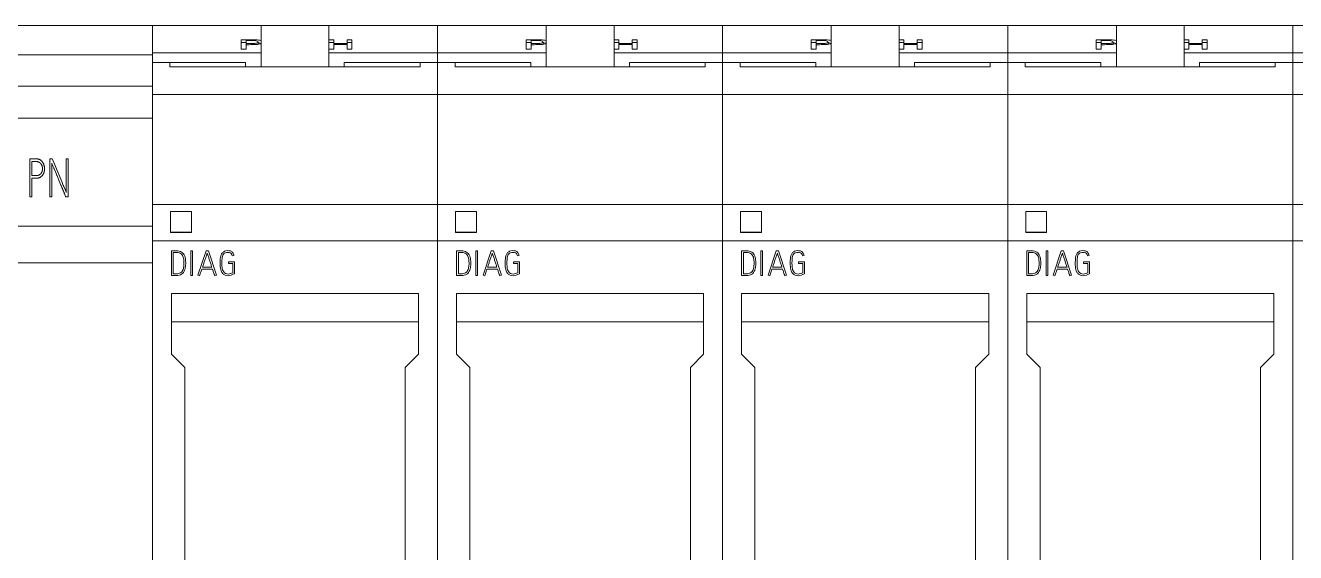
# Model space of a CAD drawing. Header units: millimetres. Extents: x 42356 to 50646, y 31507 to 39566.
# Drawn here: x 47646.3 to 47713.2, y 38463.1 to 38490.8 of the extents above; entities that cross this region are included whole.
import ezdxf

# ---------------------------------------------------------------- set-up
doc = ezdxf.new("R2010")
doc.units = ezdxf.units.MM
doc.set_wipeout_variables(frame=1)
doc.layers.add('000-PI-Oprema', color=30, linetype='Continuous', lineweight=5)

# ---------------------------------------------------------------- blocks, each defined once
blk = doc.blocks.new('PLC_CARD')
at = {"layer": '000-PI-Oprema'}
for p, q in [((0, 54.777), (0, 56.214)), ((15, 56.214), (0, 56.214)), ((15, 54.777), (15, 56.214)), ((4.663, 54.969), (4.663, 55.462)), ((4.917, 54.969), (4.663, 54.969)), ((4.917, 55.413), (4.917, 55.255)), ((4.917, 55.255), (4.917, 55.2)), ((4.917, 55.2), (4.917, 54.969)), ((5.552, 55.218), (5.552, 55.335)), ((6.129, 55.299), (6.129, 55.392)), ((6.129, 55.16), (6.129, 55.225)), ((7.133, 55.462), (7.133, 55.32)), ((7.133, 55.462), (7.388, 55.462)), ((7.388, 55.32), (7.133, 55.32)), ((7.133, 54.984), (7.133, 55.151)), ((7.388, 55.231), (7.388, 55.16)), ((7.722, 55.128), (7.722, 55.118)), ((7.722, 55.128), (7.977, 55.128)), ((7.977, 55.121), (7.977, 55.12)), ((7.977, 55.112), (7.977, 54.976)), ((8.029, 55.356), (8.029, 55.243)), ((8.644, 55.339), (8.644, 55.342)), ((8.909, 55.339), (8.644, 55.339)), ((8.644, 55.155), (8.644, 55.151)), ((8.663, 54.978), (8.663, 55.1)), ((9.28, 54.969), (9.28, 55.462)), ((9.28, 55.462), (9.534, 55.462)), ((9.534, 55.32), (9.28, 55.32)), ((9.534, 54.969), (9.28, 54.969)), ((9.534, 55.462), (9.534, 55.263)), ((9.534, 55.263), (9.534, 55.209)), ((9.534, 55.263), (10.24, 55.263)), ((9.534, 55.209), (9.534, 54.969)), ((10.24, 55.209), (9.534, 55.209)), ((10.24, 55.263), (10.24, 55.462)), ((10.24, 55.462), (10.494, 55.462)), ((10.494, 55.32), (10.24, 55.32)), ((10.24, 55.263), (10.24, 55.209)), ((10.24, 54.969), (10.24, 55.209)), ((10.494, 54.969), (10.24, 54.969)), ((10.494, 55.462), (10.494, 54.969)), ((0, 53.076), (0, 54.777)), ((15, 54.777), (0, 54.777)), ((15, 53.076), (15, 54.777)), ((0, 53.076), (0, 49.477)), ((0, 53.076), (15, 53.076)), ((15, 53.076), (15, 49.477)), ((1.4, 49.477), (1.4, 51.453)), ((1.4, 51.453), (13.65, 51.453)), ((1.4, 51.326), (13.65, 51.326)), ((5.4, 51.413), (5.4, 51.437)), ((5.4, 51.437), (9.6, 51.437)), ((9.6, 51.413), (5.4, 51.413)), ((9.6, 51.437), (9.6, 51.413)), ((13.65, 49.477), (13.65, 51.453)), ((2.2, 50.455), (1.85, 50.455)), ((10.05, 50.476), (4, 50.476)), ((13.15, 50.463), (11.85, 50.463)), ((0, 46.276), (0, 49.477)), ((0, 49.477), (1.4, 49.477)), ((1.4, 46.276), (1.4, 49.477)), ((2.678, 46.776), (2.678, 49.976)), ((3.5, 49.976), (3.5, 49.501)), ((10.55, 49.501), (10.55, 49.976)), ((11.363, 49.976), (11.363, 46.776)), ((13.637, 46.776), (13.637, 49.976)), ((13.65, 46.276), (13.65, 49.477)), ((13.65, 49.477), (15, 49.477)), ((15, 46.276), (15, 49.477)), ((4, 49.001), (10.05, 49.001)), ((3.5, 48.351), (10.55, 48.351)), ((3.5, 31.801), (3.5, 48.351)), ((10.55, 48.351), (10.55, 31.801)), ((6.95, 46.726), (6.95, 47.076)), ((6.95, 47.076), (8.95, 47.076)), ((8.95, 47.076), (8.95, 33.076)), ((0, 46.276), (0, 29.126)), ((0, 46.276), (1.4, 46.276)), ((1.85, 46.298), (2.2, 46.298)), ((4.95, 33.426), (4.95, 46.726)), ((4.95, 46.726), (6.95, 46.726)), ((6.075, 45.851), (6.075, 46.301)), ((6.075, 46.301), (6.475, 46.301)), ((6.475, 46.301), (6.475, 45.851)), ((7.575, 45.851), (7.575, 46.301)), ((7.575, 46.301), (7.975, 46.301)), ((7.975, 46.301), (7.975, 45.851)), ((11.85, 46.289), (13.15, 46.289)), ((13.65, 46.276), (15, 46.276)), ((15, 46.276), (15, 29.126)), ((2.2, 45.476), (1.5, 45.476)), ((6.475, 45.851), (6.075, 45.851)), ((7.975, 45.851), (7.575, 45.851)), ((13, 45.476), (11.85, 45.476)), ((1, 44.976), (1, 38.676)), ((2.7, 38.676), (2.7, 44.976)), ((6.075, 44.851), (6.075, 45.301)), ((6.075, 45.301), (6.475, 45.301)), ((6.475, 44.851), (6.075, 44.851)), ((6.475, 45.301), (6.475, 44.851)), ((7.575, 45.301), (7.975, 45.301)), ((7.575, 44.851), (7.575, 45.301)), ((7.975, 44.851), (7.575, 44.851)), ((7.975, 45.301), (7.975, 44.851)), ((11.35, 44.976), (11.35, 38.676)), ((13.5, 38.676), (13.5, 44.976)), ((6.075, 43.851), (6.075, 44.301)), ((6.075, 44.301), (6.475, 44.301)), ((6.475, 44.301), (6.475, 43.851)), ((7.575, 44.301), (7.975, 44.301)), ((7.575, 43.851), (7.575, 44.301)), ((7.975, 44.301), (7.975, 43.851)), ((6.475, 43.851), (6.075, 43.851)), ((7.975, 43.851), (7.575, 43.851)), ((6.075, 42.851), (6.075, 43.301)), ((6.075, 43.301), (6.475, 43.301)), ((6.475, 42.851), (6.075, 42.851)), ((6.475, 43.301), (6.475, 42.851)), ((7.575, 43.301), (7.975, 43.301)), ((7.575, 42.851), (7.575, 43.301)), ((7.975, 42.851), (7.575, 42.851)), ((7.975, 43.301), (7.975, 42.851)), ((6.075, 41.851), (6.075, 42.301)), ((6.075, 42.301), (6.475, 42.301)), ((6.475, 42.301), (6.475, 41.851)), ((7.575, 42.301), (7.975, 42.301)), ((7.575, 41.851), (7.575, 42.301)), ((7.975, 42.301), (7.975, 41.851)), ((6.475, 41.851), (6.075, 41.851)), ((7.975, 41.851), (7.575, 41.851)), ((6.075, 41.301), (6.475, 41.301)), ((6.075, 40.851), (6.075, 41.301)), ((6.475, 40.851), (6.075, 40.851)), ((6.475, 41.301), (6.475, 40.851)), ((7.575, 40.851), (7.575, 41.301)), ((7.575, 41.301), (7.975, 41.301)), ((7.975, 40.851), (7.575, 40.851)), ((7.975, 41.301), (7.975, 40.851)), ((6.075, 39.851), (6.075, 40.301)), ((6.075, 40.301), (6.475, 40.301)), ((6.475, 40.301), (6.475, 39.851)), ((7.575, 40.301), (7.975, 40.301)), ((7.575, 39.851), (7.575, 40.301)), ((7.975, 40.301), (7.975, 39.851)), ((6.475, 39.851), (6.075, 39.851)), ((7.975, 39.851), (7.575, 39.851)), ((6.075, 39.301), (6.475, 39.301)), ((6.075, 38.851), (6.075, 39.301)), ((6.475, 38.851), (6.075, 38.851)), ((6.475, 39.301), (6.475, 38.851)), ((7.575, 38.851), (7.575, 39.301)), ((7.575, 39.301), (7.975, 39.301)), ((7.975, 38.851), (7.575, 38.851)), ((7.975, 39.301), (7.975, 38.851)), ((1.5, 38.176), (2.2, 38.176)), ((6.075, 37.851), (6.075, 38.301)), ((6.075, 38.301), (6.475, 38.301)), ((6.475, 38.301), (6.475, 37.851)), ((7.575, 37.851), (7.575, 38.301)), ((7.575, 38.301), (7.975, 38.301)), ((7.975, 38.301), (7.975, 37.851)), ((11.85, 38.176), (13, 38.176)), ((6.475, 37.851), (6.075, 37.851)), ((7.975, 37.851), (7.575, 37.851)), ((1, 36.876), (1, 30.576)), ((2.2, 37.376), (1.5, 37.376)), ((2.7, 30.576), (2.7, 36.876)), ((6.075, 37.301), (6.475, 37.301)), ((6.075, 36.851), (6.075, 37.301)), ((6.475, 36.851), (6.075, 36.851)), ((6.475, 37.301), (6.475, 36.851)), ((7.575, 36.851), (7.575, 37.301)), ((7.575, 37.301), (7.975, 37.301)), ((7.975, 36.851), (7.575, 36.851)), ((7.975, 37.301), (7.975, 36.851)), ((11.35, 30.576), (11.35, 36.876)), ((11.85, 37.376), (13, 37.376)), ((13.5, 36.876), (13.5, 30.576)), ((6.075, 35.851), (6.075, 36.301)), ((6.075, 36.301), (6.475, 36.301)), ((6.475, 36.301), (6.475, 35.851)), ((7.575, 35.851), (7.575, 36.301)), ((7.575, 36.301), (7.975, 36.301)), ((7.975, 36.301), (7.975, 35.851)), ((6.475, 35.851), (6.075, 35.851)), ((7.975, 35.851), (7.575, 35.851)), ((6.075, 34.851), (6.075, 35.301)), ((6.075, 35.301), (6.475, 35.301)), ((6.475, 34.851), (6.075, 34.851)), ((6.475, 35.301), (6.475, 34.851)), ((7.575, 34.851), (7.575, 35.301)), ((7.575, 35.301), (7.975, 35.301)), ((7.975, 34.851), (7.575, 34.851)), ((7.975, 35.301), (7.975, 34.851)), ((6.075, 33.851), (6.075, 34.301)), ((6.075, 34.301), (6.475, 34.301)), ((6.475, 34.301), (6.475, 33.851)), ((7.575, 34.301), (7.975, 34.301)), ((7.575, 33.851), (7.575, 34.301)), ((7.975, 34.301), (7.975, 33.851)), ((6.95, 33.426), (4.95, 33.426)), ((6.475, 33.851), (6.075, 33.851)), ((6.95, 33.076), (6.95, 33.426)), ((7.975, 33.851), (7.575, 33.851)), ((8.95, 33.076), (6.95, 33.076)), ((10.55, 31.801), (3.5, 31.801)), ((10.05, 31.151), (4, 31.151)), ((3.5, 30.651), (3.5, 30.576)), ((10.55, 30.576), (10.55, 30.651)), ((1.5, 30.076), (2.2, 30.076)), ((4, 30.076), (10.05, 30.076)), ((13, 30.076), (11.85, 30.076)), ((0, 29.126), (0, 28.476)), ((0, 29.126), (15, 29.126)), ((15, 29.126), (15, 28.476))]:
    blk.add_line(p, q, dxfattribs=at)
for centre, radius, start, end in [((1.85, 49.976), 0.478, 90, 160.23079), ((2.2, 49.976), 0.478, 0, 90), ((4, 49.976), 0.5, 90, 180), ((10.05, 49.976), 0.5, 0, 90), ((11.85, 49.976), 0.487, 90, 180), ((13.15, 49.976), 0.487, 0, 90), ((4, 49.501), 0.5, 180, 270), ((10.05, 49.501), 0.5, 270, 0), ((1.85, 46.776), 0.478, 199.76921, 270), ((2.2, 46.776), 0.478, 270, 0), ((11.85, 46.776), 0.487, 180, 270), ((13.15, 46.776), 0.487, 270, 0), ((1.5, 44.976), 0.5, 90, 180), ((2.2, 44.976), 0.5, 0, 90), ((11.85, 44.976), 0.5, 90, 180), ((13, 44.976), 0.5, 0, 90), ((1.5, 38.676), 0.5, 180, 270), ((2.2, 38.676), 0.5, 270, 0), ((11.85, 38.676), 0.5, 180, 270), ((13, 38.676), 0.5, 270, 0), ((1.5, 36.876), 0.5, 90, 180), ((2.2, 36.876), 0.5, 0, 90), ((11.85, 36.876), 0.5, 90, 180), ((13, 36.876), 0.5, 0, 90), ((4, 30.651), 0.5, 90, 180), ((10.05, 30.651), 0.5, 0, 90), ((1.5, 30.576), 0.5, 180, 270), ((2.2, 30.576), 0.5, 270, 0), ((4, 30.576), 0.5, 180, 270), ((10.05, 30.576), 0.5, 270, 0), ((11.85, 30.576), 0.5, 180, 270), ((13, 30.576), 0.5, 270, 0)]:
    blk.add_arc(centre, radius, start, end, dxfattribs=at)
for points, knots in [([(4.663, 55.462), (4.775, 55.462), (4.888, 55.462), (5.056, 55.462), (5.112, 55.462), (5.224, 55.462), (5.281, 55.462), (5.392, 55.46), (5.448, 55.458), (5.555, 55.449), (5.606, 55.443), (5.691, 55.426), (5.726, 55.416), (5.775, 55.393), (5.79, 55.381), (5.818, 55.342), (5.818, 55.315), (5.772, 55.275), (5.747, 55.263), (5.68, 55.24), (5.637, 55.23), (5.541, 55.215), (5.488, 55.209), (5.377, 55.202), (5.32, 55.201), (5.147, 55.2), (5.032, 55.2), (4.917, 55.2)], [0, 0, 0, 0, 0.125, 0.125, 0.1875, 0.1875, 0.25, 0.25, 0.3125, 0.3125, 0.375, 0.375, 0.4375, 0.4375, 0.5, 0.5, 0.625, 0.625, 0.6875, 0.6875, 0.75, 0.75, 0.8125, 0.8125, 0.875, 0.875, 1, 1, 1, 1]), ([(4.917, 55.255), (4.988, 55.255), (5.058, 55.255), (5.199, 55.255), (5.271, 55.254), (5.404, 55.264), (5.467, 55.275), (5.539, 55.304), (5.553, 55.321), (5.551, 55.353), (5.538, 55.37), (5.464, 55.397), (5.405, 55.407), (5.27, 55.416), (5.198, 55.414), (5.058, 55.413), (4.988, 55.413), (4.917, 55.413)], [0, 0, 0, 0, 0.125, 0.125, 0.25, 0.25, 0.375, 0.375, 0.5, 0.5, 0.625, 0.625, 0.75, 0.75, 0.875, 0.875, 1, 1, 1, 1]), ([(5.722, 55.255), (5.702, 55.264), (5.679, 55.273), (5.622, 55.288), (5.588, 55.295), (5.552, 55.301)], [0, 0, 0, 0, 0.475101, 0.475101, 1, 1, 1, 1]), ([(7.388, 55.462), (7.388, 55.375), (7.388, 55.281), (7.388, 55.155), (7.386, 55.129), (7.358, 55.077), (7.334, 55.05), (7.229, 55.004), (7.152, 54.984), (6.967, 54.962), (6.864, 54.958), (6.663, 54.957), (6.561, 54.961), (6.419, 54.976), (6.374, 54.983), (6.297, 55.001), (6.265, 55.012), (6.187, 55.047), (6.159, 55.073), (6.131, 55.126), (6.129, 55.152), (6.129, 55.253), (6.129, 55.324), (6.129, 55.392)], [0, 0, 0, 0, 0.26746, 0.26746, 0.334325, 0.334325, 0.40119, 0.40119, 0.468055, 0.468055, 0.53492, 0.53492, 0.601785, 0.601785, 0.635218, 0.635218, 0.66865, 0.66865, 0.735515, 0.735515, 0.80238, 0.80238, 1, 1, 1, 1]), ([(7.133, 55.186), (7.134, 55.199), (7.133, 55.213), (7.133, 55.31), (7.133, 55.388), (7.133, 55.462)], [0, 0, 0, 0, 0.136814, 0.136814, 1, 1, 1, 1]), ([(8.644, 55.339), (8.645, 55.35), (8.64, 55.36), (8.623, 55.381), (8.607, 55.391), (8.553, 55.408), (8.513, 55.414), (8.425, 55.421), (8.379, 55.422), (8.287, 55.422), (8.241, 55.42), (8.155, 55.413), (8.115, 55.407), (8.058, 55.39), (8.042, 55.38), (8.026, 55.359), (8.027, 55.348), (8.053, 55.328), (8.077, 55.318), (8.136, 55.302), (8.172, 55.295), (8.248, 55.283), (8.288, 55.277), (8.368, 55.266), (8.408, 55.26), (8.528, 55.244), (8.609, 55.233), (8.723, 55.213), (8.759, 55.206), (8.821, 55.189), (8.847, 55.179), (8.909, 55.148), (8.925, 55.124), (8.92, 55.076), (8.902, 55.052), (8.815, 55.008), (8.745, 54.99), (8.582, 54.966), (8.491, 54.961), (8.31, 54.957), (8.217, 54.957), (8.038, 54.967), (7.948, 54.976), (7.815, 55.01), (7.773, 55.033), (7.729, 55.081), (7.721, 55.105), (7.722, 55.128)], [0, 0, 0, 0, 0.03125, 0.03125, 0.0625, 0.0625, 0.09375, 0.09375, 0.125, 0.125, 0.15625, 0.15625, 0.1875, 0.1875, 0.21875, 0.21875, 0.25, 0.25, 0.28125, 0.28125, 0.3125, 0.3125, 0.34375, 0.34375, 0.375, 0.375, 0.4375, 0.4375, 0.46875, 0.46875, 0.5, 0.5, 0.5625, 0.5625, 0.625, 0.625, 0.6875, 0.6875, 0.75, 0.75, 0.8125, 0.8125, 0.875, 0.875, 0.9375, 0.9375, 1, 1, 1, 1]), ([(7.977, 55.128), (7.976, 55.116), (7.976, 55.104), (7.988, 55.081), (8, 55.069), (8.046, 55.047), (8.078, 55.038), (8.157, 55.025), (8.202, 55.021), (8.293, 55.018), (8.339, 55.018), (8.43, 55.021), (8.476, 55.024), (8.557, 55.036), (8.591, 55.045), (8.641, 55.066), (8.656, 55.077), (8.666, 55.101), (8.663, 55.114), (8.637, 55.137), (8.613, 55.147), (8.52, 55.173), (8.438, 55.184), (8.28, 55.208), (8.2, 55.219), (8.038, 55.241), (7.959, 55.253), (7.838, 55.286), (7.794, 55.307), (7.76, 55.349), (7.767, 55.37), (7.806, 55.4), (7.823, 55.41), (7.872, 55.427), (7.903, 55.434), (8.008, 55.454), (8.095, 55.462), (8.274, 55.471), (8.366, 55.472), (8.548, 55.467), (8.637, 55.461), (8.751, 55.444), (8.785, 55.437), (8.837, 55.42), (8.856, 55.411), (8.9, 55.381), (8.914, 55.361), (8.909, 55.339)], [0, 0, 0, 0, 0.03125, 0.03125, 0.0625, 0.0625, 0.09375, 0.09375, 0.125, 0.125, 0.15625, 0.15625, 0.1875, 0.1875, 0.21875, 0.21875, 0.25, 0.25, 0.28125, 0.28125, 0.3125, 0.3125, 0.375, 0.375, 0.4375, 0.4375, 0.5, 0.5, 0.5625, 0.5625, 0.625, 0.625, 0.65625, 0.65625, 0.6875, 0.6875, 0.75, 0.75, 0.8125, 0.8125, 0.875, 0.875, 0.90625, 0.90625, 0.9375, 0.9375, 1, 1, 1, 1]), ([(8.029, 55.309), (7.997, 55.304), (7.967, 55.298), (7.92, 55.285), (7.902, 55.28), (7.885, 55.274)], [0, 0, 0, 0, 0.579106, 0.579106, 1, 1, 1, 1]), ([(8.725, 54.989), (8.708, 54.993), (8.691, 54.996), (8.67, 55.001), (8.667, 55.001), (8.664, 55.002)], [0, 0, 0, 0, 0.842294, 0.842294, 1, 1, 1, 1])]:
    blk.add_open_spline(points, degree=3, knots=knots, dxfattribs=at)
blk.add_open_spline([(4.917, 55.32), (4.833, 55.32), (4.748, 55.32), (4.663, 55.32)], degree=3, dxfattribs=at)
blk.add_wipeout([(0, 54.264), (4.898, 54.264), (4.898, 54.031), (5.717, 54.031), (5.717, 56.214), (9.283, 56.214), (9.283, 54.031), (10.09, 54.031), (10.09, 54.264), (15, 54.264), (15, -15.036), (10.09, -15.036), (10.09, -14.803), (9.283, -14.804), (9.283, -16.986), (5.717, -16.986), (5.717, -14.803), (4.898, -14.803), (4.898, -15.036), (0, -15.036)]).dxf.layer = '000-PI-Oprema'
for p, q in [((5.717, 56.214), (5.717, 54.031)), ((9.283, 56.214), (5.717, 56.214)), ((9.283, 56.214), (9.283, 54.031)), ((0, 54.264), (0, 52.579)), ((0.916, 54.264), (0, 54.264)), ((0.916, 54.264), (0.916, 54.031)), ((4.898, 54.264), (0.916, 54.264)), ((4.898, 54.264), (4.898, 54.031)), ((10.09, 54.264), (10.09, 54.031)), ((14.083, 54.264), (10.09, 54.264)), ((14.083, 54.264), (14.083, 54.031)), ((15, 54.264), (14.083, 54.264)), ((15, 54.264), (15, 52.579)), ((0.916, 54.031), (14.083, 54.031)), ((0, 52.579), (0, 46.792)), ((15, 52.579), (0, 52.579)), ((15, 52.579), (15, 46.792)), ((0, 46.792), (0, 44.882)), ((15, 46.792), (0, 46.792)), ((15, 46.792), (15, 44.882)), ((0.945, 46.427), (0.945, 45.328)), ((2.044, 46.427), (0.945, 46.427)), ((2.044, 45.328), (2.044, 46.427)), ((15, 44.882), (0, 44.882)), ((0, 44.882), (0, -13.352)), ((0.945, 45.322), (0.945, 45.328)), ((0.945, 45.328), (2.044, 45.328)), ((2.044, 45.322), (0.945, 45.322)), ((2.044, 45.322), (2.044, 45.328)), ((15, 44.882), (15, -13.352)), ((1.198, 44.357), (1, 44.355)), ((1, 44.355), (1, 43.061)), ((1.092, 43.145), (1.092, 44.263)), ((1.092, 44.263), (1.234, 44.263)), ((2.015, 44.348), (2.015, 43.052)), ((2.105, 44.348), (2.015, 44.348)), ((2.105, 43.052), (2.105, 44.348)), ((2.821, 44.353), (2.39, 43.072)), ((2.936, 44.353), (2.821, 44.353)), ((3.357, 43.072), (2.936, 44.353)), ((3.122, 43.486), (2.626, 43.486)), ((3.988, 43.78), (3.988, 43.69)), ((4.307, 43.78), (3.988, 43.78)), ((3.988, 43.69), (4.217, 43.69)), ((4.195, 44.09), (4.283, 44.112)), ((4.217, 43.69), (4.217, 43.203)), ((4.307, 43.151), (4.307, 43.78)), ((2.015, 43.052), (2.105, 43.052)), ((2.39, 43.072), (2.477, 43.043)), ((2.477, 43.043), (2.596, 43.394)), ((2.596, 43.394), (3.153, 43.394)), ((3.268, 43.043), (3.357, 43.072)), ((4.285, 43.138), (4.307, 43.151)), ((1, 38.914), (1, 42.114)), ((1, 42.114), (14, 42.114)), ((14, 42.114), (14, 38.914)), ((15.1, 42.529), (15, 42.529)), ((14, 40.614), (1, 40.614)), ((15.1, 40.495), (15, 40.495)), ((15.1, 40.495), (15.1, 40.016)), ((15.1, 40.016), (15, 40.016)), ((15, 39.897), (15.1, 39.897)), ((1.7, 38.214), (1, 38.914)), ((14, 38.914), (13.3, 38.214)), ((1.7, 13.514), (1.7, 38.214)), ((13.3, 38.214), (13.3, 13.514))]:
    blk.add_line(p, q, dxfattribs=at)
for points, knots in [([(1, 43.061), (1.09, 43.052), (1.18, 43.047), (1.314, 43.058), (1.358, 43.064), (1.447, 43.084), (1.491, 43.099), (1.57, 43.145), (1.601, 43.179), (1.653, 43.254), (1.673, 43.295), (1.719, 43.423), (1.734, 43.513), (1.743, 43.648), (1.743, 43.693), (1.741, 43.784), (1.739, 43.829), (1.724, 43.964), (1.704, 44.055), (1.641, 44.176), (1.613, 44.213), (1.549, 44.277), (1.509, 44.302), (1.383, 44.353), (1.289, 44.358), (1.198, 44.357)], [0, 0, 0, 0, 0.125, 0.125, 0.1875, 0.1875, 0.25, 0.25, 0.3125, 0.3125, 0.375, 0.375, 0.5, 0.5, 0.5625, 0.5625, 0.625, 0.625, 0.75, 0.75, 0.8125, 0.8125, 0.875, 0.875, 1, 1, 1, 1]), ([(1.234, 44.263), (1.308, 44.263), (1.384, 44.258), (1.484, 44.211), (1.514, 44.188), (1.561, 44.131), (1.58, 44.099), (1.625, 43.998), (1.639, 43.924), (1.652, 43.779), (1.655, 43.705), (1.649, 43.559), (1.639, 43.487), (1.6, 43.345), (1.57, 43.275), (1.488, 43.2), (1.454, 43.184), (1.384, 43.162), (1.348, 43.156), (1.276, 43.146), (1.239, 43.145), (1.165, 43.143), (1.129, 43.141), (1.092, 43.145)], [0, 0, 0, 0, 0.125, 0.125, 0.1875, 0.1875, 0.25, 0.25, 0.375, 0.375, 0.5, 0.5, 0.625, 0.625, 0.75, 0.75, 0.8125, 0.8125, 0.875, 0.875, 0.9375, 0.9375, 1, 1, 1, 1]), ([(2.626, 43.486), (2.647, 43.549), (2.668, 43.612), (2.71, 43.737), (2.731, 43.8), (2.774, 43.925), (2.795, 43.987), (2.827, 44.081), (2.837, 44.113), (2.858, 44.175), (2.868, 44.207), (2.879, 44.238)], [0, 0, 0, 0, 0.25, 0.25, 0.5, 0.5, 0.75, 0.75, 0.875, 0.875, 1, 1, 1, 1]), ([(2.879, 44.238), (2.889, 44.207), (2.899, 44.175), (2.919, 44.113), (2.929, 44.081), (2.959, 43.987), (2.98, 43.925), (3.021, 43.799), (3.041, 43.737), (3.082, 43.612), (3.102, 43.549), (3.122, 43.486)], [0, 0, 0, 0, 0.125, 0.125, 0.25, 0.25, 0.5, 0.5, 0.75, 0.75, 1, 1, 1, 1]), ([(4.283, 44.112), (4.271, 44.164), (4.254, 44.213), (4.19, 44.3), (4.145, 44.332), (4.041, 44.362), (3.988, 44.364), (3.881, 44.36), (3.829, 44.35), (3.73, 44.306), (3.689, 44.27), (3.625, 44.184), (3.604, 44.133), (3.563, 43.978), (3.558, 43.871), (3.556, 43.659), (3.556, 43.552), (3.577, 43.394), (3.588, 43.343), (3.626, 43.243), (3.656, 43.197), (3.728, 43.117), (3.773, 43.086), (3.874, 43.05), (3.928, 43.042), (4.035, 43.044), (4.089, 43.054), (4.189, 43.09), (4.239, 43.111), (4.285, 43.138)], [0, 0, 0, 0, 0.0625, 0.0625, 0.125, 0.125, 0.1875, 0.1875, 0.25, 0.25, 0.3125, 0.3125, 0.375, 0.375, 0.5, 0.5, 0.625, 0.625, 0.6875, 0.6875, 0.75, 0.75, 0.8125, 0.8125, 0.875, 0.875, 0.9375, 0.9375, 1, 1, 1, 1]), ([(4.217, 43.203), (4.178, 43.182), (4.138, 43.166), (4.056, 43.142), (4.013, 43.133), (3.926, 43.133), (3.883, 43.141), (3.804, 43.176), (3.77, 43.205), (3.716, 43.274), (3.694, 43.311), (3.669, 43.395), (3.664, 43.438), (3.65, 43.567), (3.648, 43.654), (3.649, 43.827), (3.651, 43.914), (3.671, 44.042), (3.681, 44.085), (3.714, 44.165), (3.739, 44.203), (3.81, 44.252), (3.854, 44.262), (3.94, 44.272), (3.984, 44.273), (4.07, 44.259), (4.113, 44.242), (4.172, 44.177), (4.185, 44.133), (4.195, 44.09)], [0, 0, 0, 0, 0.0625, 0.0625, 0.125, 0.125, 0.1875, 0.1875, 0.25, 0.25, 0.3125, 0.3125, 0.375, 0.375, 0.5, 0.5, 0.625, 0.625, 0.6875, 0.6875, 0.75, 0.75, 0.8125, 0.8125, 0.875, 0.875, 0.9375, 0.9375, 1, 1, 1, 1]), ([(3.153, 43.394), (3.162, 43.365), (3.171, 43.335), (3.19, 43.277), (3.2, 43.247), (3.219, 43.189), (3.229, 43.16), (3.244, 43.116), (3.249, 43.101), (3.259, 43.072), (3.264, 43.057), (3.268, 43.043)], [0, 0, 0, 0, 0.25, 0.25, 0.5, 0.5, 0.75, 0.75, 0.875, 0.875, 1, 1, 1, 1]), ([(15.1, 42.529), (15.1, 42.529), (15.1, 42.514), (15.1, 42.403), (15.1, 42.147), (15.1, 41.78), (15.1, 41.413), (15.1, 41.133), (15.1, 40.982), (15.1, 40.863), (15.1, 40.762), (15.1, 40.682), (15.1, 40.593), (15.1, 40.509), (15.1, 40.444), (15.1, 40.393), (15.1, 40.355), (15.1, 40.37), (15.1, 40.437), (15.1, 40.477), (15.1, 40.495)], [0, 0, 0, 0, 0.065283, 0.158249, 0.236337, 0.303498, 0.398137, 0.462682, 0.549447, 0.634024, 0.669037, 0.694099, 0.710713, 0.727751, 0.747207, 0.77609, 0.822747, 0.922462, 0.967764, 1, 1, 1, 1]), ([(15.1, 40.016), (15.1, 39.99), (15.1, 39.943), (15.1, 39.904), (15.1, 39.897), (15.1, 39.897)], [0, 0, 0, 0, 0.35028, 0.758791, 1, 1, 1, 1])]:
    blk.add_open_spline(points, degree=3, knots=knots, dxfattribs=at)
blk = doc.blocks.new('A101_6ES7512-1DK01-0AB0')
at = {"layer": '000-PI-Oprema'}
for p, q in [((60.1, 58.55), (100, 58.55)), ((60.1, 57.006), (100, 57.006)), ((0, 55.35), (100, 55.35)), ((43.501, 53.664), (100, 53.664)), ((93.544, 51.527), (93.544, 49.527)), ((93.793, 51.527), (93.544, 51.527)), ((94.589, 51.527), (94.589, 49.527)), ((94.724, 51.527), (94.589, 51.527)), ((95.458, 51.527), (95.458, 49.757)), ((95.564, 51.527), (95.458, 51.527)), ((95.564, 49.527), (95.564, 51.527)), ((93.65, 50.65), (93.65, 51.386)), ((93.65, 51.386), (93.89, 51.386)), ((94.693, 49.527), (94.693, 51.302)), ((94.942, 50.998), (94.8, 51.342)), ((94.817, 51.002), (94.901, 50.802)), ((94.901, 50.802), (94.943, 50.702)), ((95.063, 50.708), (94.942, 50.998)), ((93.65, 49.527), (93.65, 50.509)), ((93.65, 50.509), (93.68, 50.509)), ((93.68, 50.509), (93.771, 50.508)), ((95.118, 50.576), (95.063, 50.708)), ((95.217, 50.338), (95.118, 50.576)), ((93.544, 49.527), (93.65, 49.527)), ((94.589, 49.527), (94.693, 49.527)), ((95.327, 50.074), (95.304, 50.127)), ((95.393, 49.916), (95.327, 50.074)), ((95.433, 49.527), (95.564, 49.527)), ((43.501, 47.98), (100, 47.98)), ((43.501, 46.065), (100, 46.065))]:
    blk.add_line(p, q, dxfattribs=at)
at = {"layer": '000-PI-Oprema', "ltscale": 0.25}
blk.add_line((100, 58.55), (100, -58.55), dxfattribs=at)
at = {"layer": '000-PI-Oprema'}
for points in [[(93.771, 50.508), (93.801, 50.508), (93.831, 50.508), (93.861, 50.508), (93.891, 50.509), (93.906, 50.509), (93.921, 50.51), (93.937, 50.511), (93.952, 50.513), (93.967, 50.516), (93.982, 50.519), (93.996, 50.522), (94.011, 50.526), (94.026, 50.531), (94.04, 50.536), (94.055, 50.542), (94.069, 50.548), (94.082, 50.555), (94.096, 50.563), (94.109, 50.571), (94.122, 50.58), (94.134, 50.589), (94.146, 50.599), (94.158, 50.609), (94.169, 50.62), (94.18, 50.631), (94.191, 50.642), (94.201, 50.654), (94.21, 50.666), (94.219, 50.679), (94.228, 50.692), (94.236, 50.705), (94.244, 50.718), (94.251, 50.732), (94.258, 50.746), (94.265, 50.76), (94.271, 50.774), (94.277, 50.789), (94.282, 50.803), (94.287, 50.818), (94.291, 50.833), (94.295, 50.848), (94.299, 50.863), (94.302, 50.878), (94.305, 50.894), (94.307, 50.909), (94.309, 50.924), (94.311, 50.939), (94.312, 50.955), (94.313, 50.97), (94.314, 50.986), (94.314, 51.001), (94.314, 51.017), (94.314, 51.032), (94.313, 51.048), (94.312, 51.063), (94.31, 51.078), (94.308, 51.094), (94.306, 51.109), (94.304, 51.124), (94.301, 51.14), (94.298, 51.155), (94.294, 51.17), (94.29, 51.185), (94.286, 51.2), (94.281, 51.215), (94.276, 51.229), (94.271, 51.244), (94.265, 51.258), (94.259, 51.272), (94.252, 51.286), (94.245, 51.3), (94.238, 51.313), (94.23, 51.327), (94.222, 51.34), (94.213, 51.353), (94.204, 51.365), (94.195, 51.377), (94.185, 51.389), (94.175, 51.401), (94.164, 51.412), (94.153, 51.423), (94.141, 51.433), (94.13, 51.443), (94.117, 51.453), (94.105, 51.462), (94.092, 51.47), (94.079, 51.478), (94.065, 51.486), (94.051, 51.493), (94.037, 51.499), (94.023, 51.505), (94.008, 51.51), (93.994, 51.514), (93.979, 51.518), (93.964, 51.521), (93.948, 51.523), (93.933, 51.525), (93.917, 51.526), (93.902, 51.527), (93.886, 51.527), (93.855, 51.527), (93.824, 51.527), (93.793, 51.527)], [(94.8, 51.342), (94.735, 51.501), (94.724, 51.527)], [(93.89, 51.386), (93.901, 51.385), (93.912, 51.385), (93.924, 51.384), (93.935, 51.382), (93.946, 51.38), (93.957, 51.378), (93.968, 51.376), (93.979, 51.372), (93.989, 51.369), (94, 51.365), (94.01, 51.361), (94.02, 51.356), (94.03, 51.351), (94.04, 51.345), (94.05, 51.339), (94.059, 51.332), (94.068, 51.326), (94.077, 51.319), (94.085, 51.311), (94.093, 51.303), (94.101, 51.295), (94.109, 51.287), (94.117, 51.279), (94.124, 51.27), (94.131, 51.261), (94.137, 51.252), (94.143, 51.242), (94.149, 51.233), (94.155, 51.223), (94.16, 51.213), (94.165, 51.203), (94.17, 51.193), (94.174, 51.183), (94.179, 51.172), (94.182, 51.162), (94.186, 51.151), (94.189, 51.14), (94.192, 51.129), (94.195, 51.118), (94.197, 51.107), (94.199, 51.096), (94.201, 51.085), (94.203, 51.074), (94.205, 51.063), (94.206, 51.052), (94.207, 51.041), (94.207, 51.029), (94.208, 51.018), (94.208, 51.007), (94.208, 50.996), (94.207, 50.984), (94.207, 50.973), (94.206, 50.962), (94.205, 50.951), (94.203, 50.94), (94.202, 50.929), (94.2, 50.918), (94.197, 50.907), (94.195, 50.896), (94.192, 50.885), (94.189, 50.874), (94.185, 50.863), (94.182, 50.853), (94.178, 50.842), (94.173, 50.832), (94.168, 50.822), (94.163, 50.812), (94.158, 50.802), (94.152, 50.792), (94.146, 50.782), (94.14, 50.773), (94.133, 50.764), (94.126, 50.755), (94.118, 50.747), (94.111, 50.738), (94.103, 50.73), (94.094, 50.723), (94.086, 50.715), (94.077, 50.708), (94.068, 50.702), (94.058, 50.696), (94.049, 50.69), (94.039, 50.684), (94.029, 50.679), (94.019, 50.675), (94.008, 50.67), (93.998, 50.667), (93.987, 50.663), (93.976, 50.66), (93.965, 50.658), (93.954, 50.656), (93.943, 50.654), (93.932, 50.653), (93.921, 50.652), (93.91, 50.651), (93.898, 50.651), (93.876, 50.65), (93.853, 50.65), (93.83, 50.65), (93.65, 50.65)], [(94.693, 51.302), (94.702, 51.277), (94.713, 51.252), (94.723, 51.227), (94.733, 51.202), (94.765, 51.127)], [(94.765, 51.127), (94.796, 51.052), (94.807, 51.027), (94.817, 51.002)], [(94.943, 50.702), (94.964, 50.652), (94.974, 50.627), (95.099, 50.327)], [(95.099, 50.327), (95.173, 50.152), (95.183, 50.127), (95.193, 50.102), (95.204, 50.077)], [(95.304, 50.127), (95.261, 50.233), (95.217, 50.338)], [(95.204, 50.077), (95.225, 50.027), (95.235, 50.002), (95.246, 49.977), (95.256, 49.952), (95.266, 49.927), (95.277, 49.902), (95.287, 49.877), (95.298, 49.852), (95.308, 49.827), (95.319, 49.802), (95.329, 49.777), (95.34, 49.752), (95.35, 49.727), (95.36, 49.702)], [(95.36, 49.702), (95.423, 49.552), (95.433, 49.527)], [(95.458, 49.757), (95.448, 49.784), (95.393, 49.916)]]:
    blk.add_lwpolyline(points, dxfattribs=at)

msp = doc.modelspace()

# ---------------------------------------------------------------- wipeouts: each hides what was drawn before it
msp.add_wipeout([(47653.026, 38490.839), (47668.026, 38490.839), (47668.026, 38373.801), (47653.026, 38373.801)]).dxf.layer = '000-PI-Oprema'

# ---------------------------------------------------------------- next in the draw order: block references
at = {"layer": '000-PI-Oprema'}
msp.add_blockref('PLC_CARD', (47653.026, 38434.625), dxfattribs=at)

# ---------------------------------------------------------------- next in the draw order: wipeouts: each hides what was drawn before it
for points in [[(47553.026, 38490.839), (47653.026, 38490.839), (47653.026, 38373.739), (47553.026, 38373.739)], [(47668.026, 38490.839), (47683.026, 38490.839), (47683.026, 38373.801), (47668.026, 38373.801)]]:
    msp.add_wipeout(points).dxf.layer = '000-PI-Oprema'

# ---------------------------------------------------------------- next in the draw order: block references
for name, p in [('A101_6ES7512-1DK01-0AB0', (47553.026, 38432.289)), ('PLC_CARD', (47668.026, 38434.625))]:
    msp.add_blockref(name, p, dxfattribs=at)

# ---------------------------------------------------------------- next in the draw order: wipeouts: each hides what was drawn before it
msp.add_wipeout([(47683.026, 38490.839), (47698.026, 38490.839), (47698.026, 38373.801), (47683.026, 38373.801)]).dxf.layer = '000-PI-Oprema'

# ---------------------------------------------------------------- next in the draw order: block references
msp.add_blockref('PLC_CARD', (47683.026, 38434.625), dxfattribs=at)

# ---------------------------------------------------------------- next in the draw order: wipeouts: each hides what was drawn before it
msp.add_wipeout([(47698.026, 38490.839), (47713.026, 38490.839), (47713.026, 38373.801), (47698.026, 38373.801)]).dxf.layer = '000-PI-Oprema'

# ---------------------------------------------------------------- next in the draw order: block references
msp.add_blockref('PLC_CARD', (47698.026, 38434.625), dxfattribs=at)

# ---------------------------------------------------------------- next in the draw order: wipeouts: each hides what was drawn before it
msp.add_wipeout([(47713.026, 38490.839), (47728.026, 38490.839), (47728.026, 38373.801), (47713.026, 38373.801)]).dxf.layer = '000-PI-Oprema'

# ---------------------------------------------------------------- next in the draw order: block references
msp.add_blockref('PLC_CARD', (47713.026, 38434.625), dxfattribs=at)

doc.saveas('drawing.dxf')
